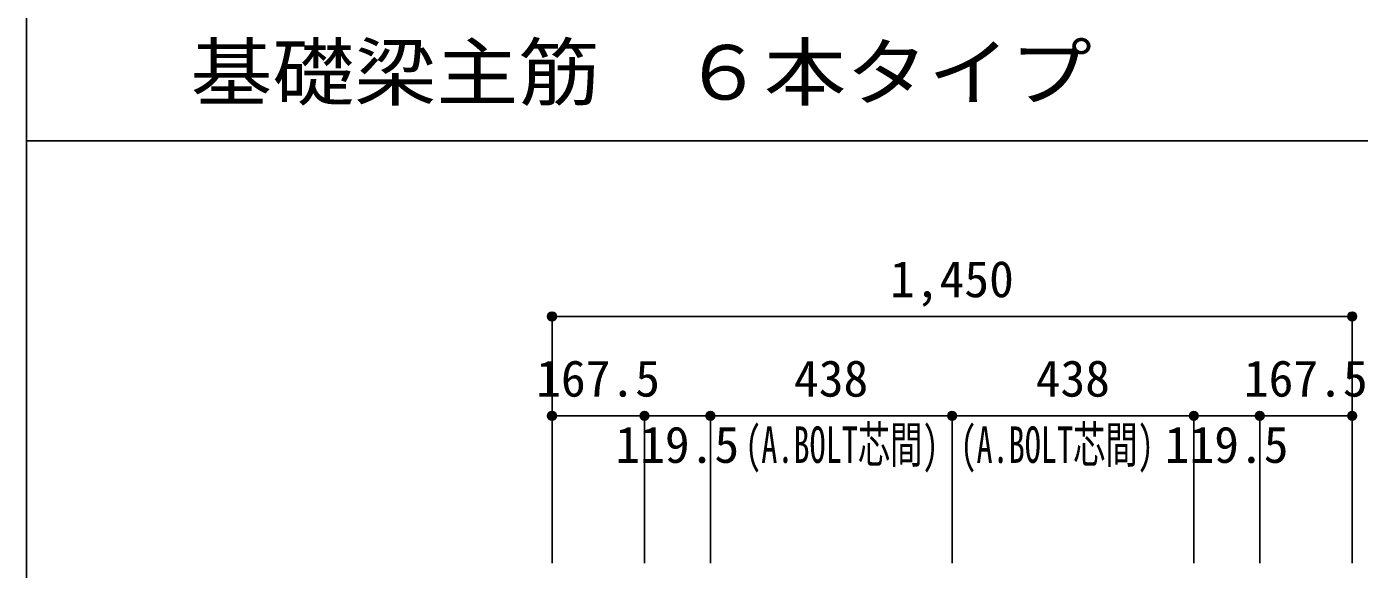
# Model space of a CAD drawing. Units: millimetres at full size, sheet at 1:30. Extents: x -5973 to 5954, y -4195 to 4201.
# Drawn here: x -5973 to -3558, y -998 to -15 of the extents above; entities that cross this region are included whole.
import ezdxf
from ezdxf.enums import TextEntityAlignment as Align

# ---------------------------------------------------------------- set-up
doc = ezdxf.new("R2010")
doc.units = ezdxf.units.MM
doc.header["$LTSCALE"] = 30
doc.header["$PDMODE"] = 32
doc.header["$PDSIZE"] = 15
for name, color, linetype in [('0-7_文字', 4, 'Continuous'), ('0-D_寸法', 4, 'Continuous'), ('6-7_文字', 7, 'Continuous'), ('F-0_枠', 6, 'Continuous')]:
    doc.layers.add(name, color=color, linetype=linetype)
doc.styles.add('ＭＳ ゴシック', font='')
doc.styles.get('ＭＳ ゴシック').set_extended_font_data('MS Gothic')

msp = doc.modelspace()

# ---------------------------------------------------------------- linework, layer by layer
at = {"layer": '0-D_寸法'}
for p, q in [((-5020.8, -540.12), (-5020.8, -720.12)), ((-5020.8, -540.12), (-5020.8, -720.12)), ((-5020.8, -540.12), (-3570.8, -540.12)), ((-5020.8, -540.12), (-3570.8, -540.12)), ((-3570.8, -540.12), (-3570.8, -987.16)), ((-5020.8, -720.12), (-5020.8, -987.16)), ((-5020.8, -720.12), (-4853.3, -720.12)), ((-4853.3, -720.12), (-4853.3, -987.16)), ((-4733.8, -720.12), (-4853.3, -720.12)), ((-4733.8, -720.12), (-4733.8, -987.16)), ((-4295.8, -720.12), (-4733.8, -720.12)), ((-4295.8, -720.12), (-4295.8, -987.16)), ((-4295.8, -720.12), (-3857.8, -720.12)), ((-3857.8, -720.12), (-3857.8, -987.16)), ((-3857.8, -720.12), (-3738.3, -720.12)), ((-3738.3, -720.12), (-3738.3, -987.16)), ((-3738.3, -720.12), (-3570.8, -720.12))]:
    msp.add_line(p, q, dxfattribs=at)
for centre, radius in [((-5020.8, -540.12), 8), ((-5020.8, -540.12), 7.2), ((-5020.8, -540.12), 6.4), ((-5020.8, -540.12), 5.6), ((-5020.8, -540.12), 4.8), ((-5020.8, -540.12), 4), ((-5020.8, -540.12), 3.2), ((-5020.8, -540.12), 2.4), ((-5020.8, -540.12), 1.6), ((-5020.8, -540.12), 0.8), ((-3570.8, -540.12), 8), ((-3570.8, -540.12), 7.2), ((-3570.8, -540.12), 6.4), ((-3570.8, -540.12), 5.6), ((-3570.8, -540.12), 4.8), ((-3570.8, -540.12), 4), ((-3570.8, -540.12), 3.2), ((-3570.8, -540.12), 2.4), ((-3570.8, -540.12), 1.6), ((-3570.8, -540.12), 0.8), ((-5020.8, -720.12), 8), ((-5020.8, -720.12), 7.2), ((-5020.8, -720.12), 6.4), ((-5020.8, -720.12), 5.6), ((-5020.8, -720.12), 4.8), ((-5020.8, -720.12), 4), ((-5020.8, -720.12), 3.2), ((-5020.8, -720.12), 2.4), ((-5020.8, -720.12), 1.6), ((-5020.8, -720.12), 0.8), ((-4853.3, -720.12), 8), ((-4853.3, -720.12), 7.2), ((-4853.3, -720.12), 6.4), ((-4853.3, -720.12), 5.6), ((-4853.3, -720.12), 4.8), ((-4853.3, -720.12), 4), ((-4853.3, -720.12), 3.2), ((-4853.3, -720.12), 2.4), ((-4853.3, -720.12), 1.6), ((-4853.3, -720.12), 0.8), ((-4733.8, -720.12), 8), ((-4733.8, -720.12), 7.2), ((-4733.8, -720.12), 6.4), ((-4733.8, -720.12), 5.6), ((-4733.8, -720.12), 4.8), ((-4733.8, -720.12), 4), ((-4733.8, -720.12), 3.2), ((-4733.8, -720.12), 2.4), ((-4733.8, -720.12), 1.6), ((-4733.8, -720.12), 0.8), ((-4295.8, -720.12), 8), ((-4295.8, -720.12), 7.2), ((-4295.8, -720.12), 6.4), ((-4295.8, -720.12), 5.6), ((-4295.8, -720.12), 4.8), ((-4295.8, -720.12), 4), ((-4295.8, -720.12), 3.2), ((-4295.8, -720.12), 2.4), ((-4295.8, -720.12), 1.6), ((-4295.8, -720.12), 0.8), ((-3857.8, -720.12), 8), ((-3857.8, -720.12), 7.2), ((-3857.8, -720.12), 6.4), ((-3857.8, -720.12), 5.6), ((-3857.8, -720.12), 4.8), ((-3857.8, -720.12), 4), ((-3857.8, -720.12), 3.2), ((-3857.8, -720.12), 2.4), ((-3857.8, -720.12), 1.6), ((-3857.8, -720.12), 0.8), ((-3738.3, -720.12), 8), ((-3738.3, -720.12), 7.2), ((-3738.3, -720.12), 6.4), ((-3738.3, -720.12), 5.6), ((-3738.3, -720.12), 4.8), ((-3738.3, -720.12), 4), ((-3738.3, -720.12), 3.2), ((-3738.3, -720.12), 2.4), ((-3738.3, -720.12), 1.6), ((-3738.3, -720.12), 0.8), ((-3570.8, -720.12), 8), ((-3570.8, -720.12), 7.2), ((-3570.8, -720.12), 6.4), ((-3570.8, -720.12), 5.6), ((-3570.8, -720.12), 4.8), ((-3570.8, -720.12), 4), ((-3570.8, -720.12), 3.2), ((-3570.8, -720.12), 2.4), ((-3570.8, -720.12), 1.6), ((-3570.8, -720.12), 0.8)]:
    msp.add_circle(centre, radius, dxfattribs=at)
at = {"layer": '0-D_寸法', "color": 7}
for p in [(-5020.8, -540.12), (-5020.8, -540.12), (-3570.8, -540.12), (-5020.8, -720.12), (-5020.8, -720.12), (-4853.3, -720.12), (-4733.8, -720.12), (-4733.8, -720.12), (-4295.8, -720.12), (-4295.8, -720.12), (-3857.8, -720.12), (-3857.8, -720.12), (-3738.3, -720.12), (-3738.3, -720.12), (-3570.8, -720.12), (-3570.8, -720.12)]:
    msp.add_point(p, dxfattribs=at)
at = {"layer": 'F-0_枠'}
msp.add_line((-5972.88, 4201.15), (-5972.88, -4195.24), dxfattribs=at)
at = {"layer": 'F-0_枠', "color": 2}
msp.add_line((-5972.88, -222.05), (3723.6, -222.05), dxfattribs=at)

# ---------------------------------------------------------------- texts
at = {"layer": '0-7_文字', "style": 'ＭＳ ゴシック', "width": 0.65}
for p in [(-4670.8, -825.12), (-4280.8, -825.12)]:
    msp.add_text('(A.BOLT芯間)', height=65.98, dxfattribs=at).set_placement(p, align=Align.BOTTOM_LEFT)
at = {"layer": '0-D_寸法', "style": 'ＭＳ ゴシック'}
for s, p in [('1,450', (-4408.3, -525.12)), ('167.5', (-5049.55, -705.12)), ('438', (-4582.3, -705.12)), ('438', (-4144.3, -705.12)), ('167.5', (-3767.05, -705.12)), ('119.5', (-4906.05, -825.12)), ('119.5', (-3910.55, -825.12))]:
    msp.add_text(s, height=65.98, dxfattribs=at).set_placement(p, align=Align.BOTTOM_LEFT)
at = {"layer": '6-7_文字', "color": 2, "style": 'ＭＳ ゴシック', "width": 1.1}
msp.add_text('\u3000\u3000基礎梁主筋\u3000６本タイプ', height=98.97, dxfattribs=at).set_placement((-5972.88, -177.05), align=Align.BOTTOM_LEFT)

doc.saveas('drawing.dxf')
